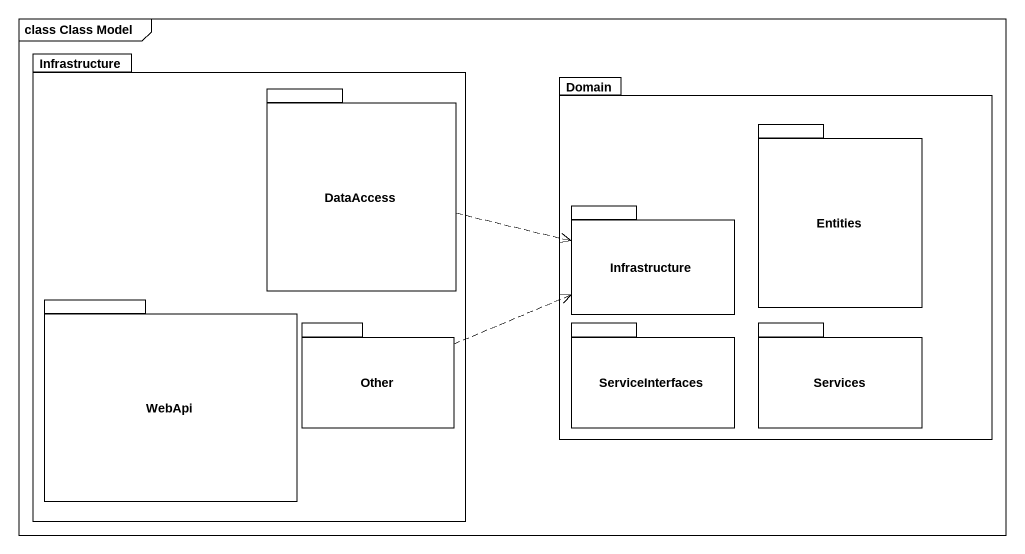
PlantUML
@startuml
mainframe class Class Model
package Infrastructure {
  package DataAccess {
  }
  package WebApi {
  }
  package Other {
  }
}
package Domain {
  package Entities {
  }
  package "Infrastructure" as Infrastructure_2 {
  }
  package ServiceInterfaces {
  }
  package Services {
  }
}
DataAccess .right.> Infrastructure_2
Other .right.> Infrastructure_2
@enduml
